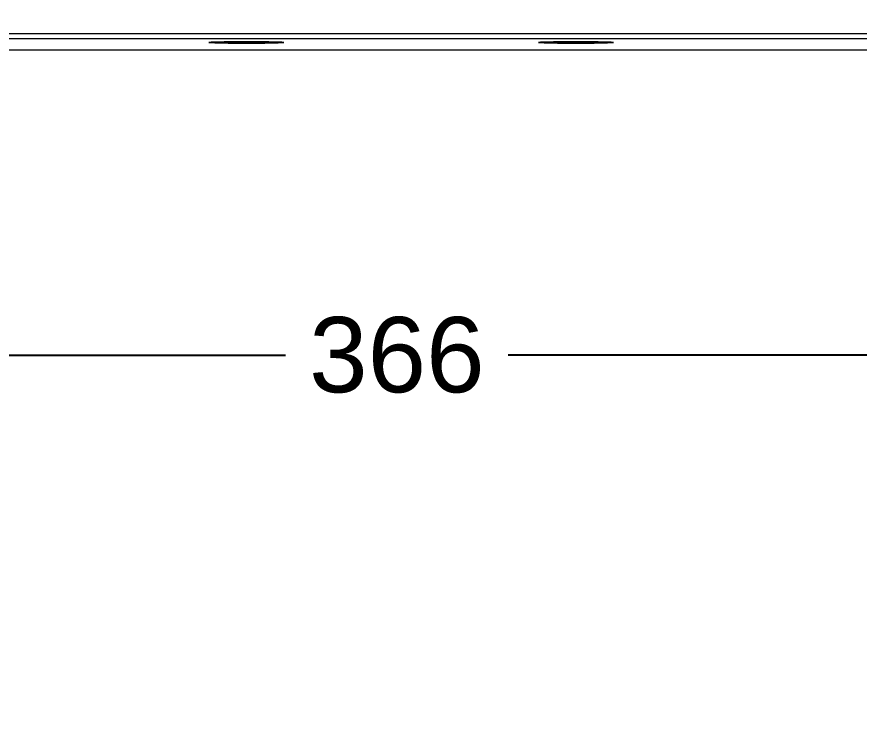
# Model space of a CAD drawing. Header units: millimetres. Extents: x 14183 to 14777, y -4239 to -3399.
# Drawn here: x 14340.23 to 14384.97, y -4061.04 to -4024.13 of the extents above; entities that cross this region are included whole.
import ezdxf

# ---------------------------------------------------------------- set-up
doc = ezdxf.new("R2010")
doc.units = ezdxf.units.MM
doc.header["$LTSCALE"] = 0.1
doc.layers.get('0').update_dxf_attribs({"lineweight": 15})
doc.layers.add('DIM', color=3, linetype='Continuous', lineweight=9)
doc.styles.add('ARIAL', font='arial.ttf')
doc.dimstyles.new('사본 ISO-25', dxfattribs={"dimtxt": 4, "dimasz": 3.5, "dimexe": 0.5, "dimexo": 0.625, "dimgap": 1.5, "dimtad": 1, "dimtih": 1, "dimtoh": 1, "dimdec": 1, "dimlfac": 4, "dimdsep": 46, "dimtxsty": 'ARIAL', "dimcen": 0, "dimclrd": 3, "dimclre": 3, "dimclrt": 3, "dimadec": 1, "dimazin": 0, "dimtfac": 1, "dimtdec": 1, "dimtmove": 0, "dimatfit": 3, "dimfxl": 1.25, "dimtfill": 1, "dimarcsym": 0})

# ---------------------------------------------------------------- blocks, each defined once
blk = doc.blocks.new('*D47')
at = {"layer": 'Defpoints', "color": 0, "transparency": 16777216}
for p in [(14421.268, -3911.146), (14376.631, -4145.343), (14472.579, -4145.343)]:
    blk.add_point(p, dxfattribs=at)
at = {"layer": 'DIM', "color": 3, "lineweight": -2, "transparency": 16777216}
for p, q in [((14421.893, -3911.146), (14473.079, -3911.146)), ((14472.579, -3914.646), (14472.579, -4024.702)), ((14472.579, -4141.843), (14472.579, -4031.787)), ((14377.256, -4145.343), (14473.079, -4145.343))]:
    blk.add_line(p, q, dxfattribs=at)
at = {"layer": 'DIM', "color": 3, "transparency": 16777216}
for points in [[(14471.996, -3914.646), (14473.163, -3914.646), (14472.579, -3911.146)], [(14471.996, -4141.843), (14473.163, -4141.843), (14472.579, -4145.343)]]:
    blk.add_solid(points, dxfattribs=at)
at = {"layer": 'DIM', "color": 3, "transparency": 16777216, "insert": (14472.579, -4028.244), "char_height": 4, "attachment_point": 5, "style": 'ARIAL', "bg_fill": 3, "box_fill_scale": 1.1, "bg_fill_color": 256, "bg_fill_true_color": 13158600, "bg_fill_transparency": 0}
blk.add_mtext('977.5', dxfattribs=at)
blk = doc.blocks.new('*D63')
at = {"layer": 'Defpoints', "color": 0, "transparency": 16777216}
for p in [(14314.665, -4016.692), (14406.165, -4016.692), (14406.165, -4042.094)]:
    blk.add_point(p, dxfattribs=at)
at = {"layer": 'DIM', "color": 3, "lineweight": -2, "transparency": 16777216}
for p, q in [((14314.665, -4017.317), (14314.665, -4042.594)), ((14406.165, -4017.317), (14406.165, -4042.594)), ((14318.165, -4042.094), (14354.498, -4042.094)), ((14402.665, -4042.094), (14366.331, -4042.094))]:
    blk.add_line(p, q, dxfattribs=at)
at = {"layer": 'DIM', "color": 3, "transparency": 16777216}
for points in [[(14318.165, -4041.511), (14318.165, -4042.678), (14314.665, -4042.094)], [(14402.665, -4041.511), (14402.665, -4042.678), (14406.165, -4042.094)]]:
    blk.add_solid(points, dxfattribs=at)
at = {"layer": 'DIM', "color": 3, "transparency": 16777216, "insert": (14360.415, -4042.094), "char_height": 4, "attachment_point": 5, "style": 'ARIAL', "bg_fill": 3, "box_fill_scale": 1.1, "bg_fill_color": 256, "bg_fill_true_color": 13158600, "bg_fill_transparency": 0}
blk.add_mtext('366', dxfattribs=at)

msp = doc.modelspace()

# ---------------------------------------------------------------- linework, layer by layer
at = {"linetype": 'Continuous', "lineweight": 13}
for p, q in [((14352.424, -4025.457), (14352.424, -4025.525)), ((14369.924, -4025.457), (14369.924, -4025.525)), ((14324.992, -4025.884), (14343.742, -4025.884)), ((14343.742, -4025.884), (14361.242, -4025.884)), ((14361.242, -4025.884), (14372.604, -4025.884))]:
    msp.add_line(p, q, dxfattribs=at)
for centre, start_param, end_param in [((14352.424, -4025.491), 1.570796, 4.712389), ((14352.424, -4025.491), 4.712389, 7.853982), ((14369.924, -4025.491), 1.570796, 4.712389), ((14369.924, -4025.491), 4.712389, 7.853982)]:
    msp.add_ellipse(centre, major_axis=(1.946, 0), ratio=0.017455, start_param=start_param, end_param=end_param, dxfattribs=at)
for points in [[(14352.424, -4025.526), (14352.205, -4025.526), (14351.793, -4025.525), (14351.225, -4025.52), (14350.782, -4025.512), (14350.498, -4025.502), (14350.401, -4025.491), (14350.498, -4025.48), (14350.782, -4025.471), (14351.225, -4025.463), (14351.793, -4025.458), (14352.205, -4025.457), (14352.424, -4025.456)], [(14352.424, -4025.456), (14352.642, -4025.457), (14353.054, -4025.458), (14353.622, -4025.463), (14354.065, -4025.471), (14354.349, -4025.48), (14354.446, -4025.491), (14354.349, -4025.502), (14354.065, -4025.512), (14353.622, -4025.52), (14353.054, -4025.525), (14352.642, -4025.526), (14352.424, -4025.526)], [(14369.924, -4025.526), (14369.705, -4025.526), (14369.293, -4025.525), (14368.725, -4025.52), (14368.282, -4025.512), (14367.998, -4025.502), (14367.901, -4025.491), (14367.998, -4025.48), (14368.282, -4025.471), (14368.725, -4025.463), (14369.293, -4025.458), (14369.705, -4025.457), (14369.924, -4025.456)], [(14369.924, -4025.456), (14370.142, -4025.457), (14370.554, -4025.458), (14371.122, -4025.463), (14371.565, -4025.471), (14371.849, -4025.48), (14371.946, -4025.491), (14371.849, -4025.502), (14371.565, -4025.512), (14371.122, -4025.52), (14370.554, -4025.525), (14370.142, -4025.526), (14369.924, -4025.526)]]:
    msp.add_open_spline(points, degree=3, dxfattribs=at)

# ---------------------------------------------------------------- dimensions: what is measured, and where the dimension line sits
at = {"layer": 'DIM'}
dim = msp.add_linear_dim(base=(14472.579, -4145.343), p1=(14421.268, -3911.146), p2=(14376.631, -4145.343), angle=90, text='977.5', dimstyle='사본 ISO-25', override={"dimtad": 0}, dxfattribs=at)
dim.commit()
dim.dimension.update_dxf_attribs({"geometry": '*D47', "text_midpoint": (14472.579, -4028.244)})

# ---------------------------------------------------------------- next in the draw order: linework, layer by layer
at = {"linetype": 'Continuous', "lineweight": 13}
for p, q in [((14416.679, -4025.032), (14304.275, -4025.032)), ((14304.275, -4025.282), (14416.679, -4025.282)), ((14372.604, -4025.884), (14385.539, -4025.884))]:
    msp.add_line(p, q, dxfattribs=at)

# ---------------------------------------------------------------- next in the draw order: dimensions: what is measured, and where the dimension line sits
at = {"layer": 'DIM'}
dim = msp.add_linear_dim(base=(14406.165, -4042.094), p1=(14314.665, -4016.692), p2=(14406.165, -4016.692), dimstyle='사본 ISO-25', override={"dimtad": 0}, dxfattribs=at)
dim.commit()
dim.dimension.update_dxf_attribs({"geometry": '*D63', "text_midpoint": (14360.415, -4042.094)})

doc.saveas('drawing.dxf')
